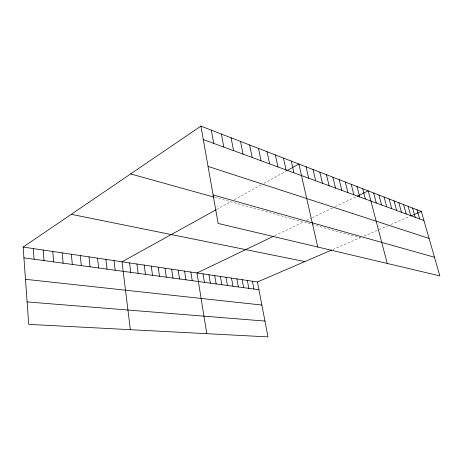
<?xml version="1.0" encoding="UTF-8"?>
<svg xmlns="http://www.w3.org/2000/svg" width="463" height="463" viewBox="0 0 463 463"><rect width="100%" height="100%" fill="white"/><g stroke="black" fill="none" stroke-linecap="round" stroke-linejoin="round"><path stroke-width="0.35" stroke-dasharray="2.31 1.74" d="M216.649 209.479L230.626 201.752M234.272 199.738L261.456 184.714M263.875 183.377L286.07 171.107M274.698 235.731L303.352 221.997M306.512 220.481L310.939 218.362M312.23 217.743L332.718 207.922M335.2 206.735L355.937 196.792M332.839 249.528L361.412 237.23M364.034 236.101L378.375 229.926M378.994 229.66L387.786 225.88M390.969 224.509L409.524 216.522M214.658 197.307L311.576 224.283M312.195 224.457L360.104 237.791"/><path stroke-width="0.69" d="M23.15 247.063L257.451 281.973L268.002 336.89L28.712 324.366L23.15 247.063L200.913 126.11L421.318 211.446L439.85 275.896L218.154 223.467L200.913 126.11M216.047 209.808L121.995 261.792L130.358 329.685M286.666 170.778L298.872 164.035L317.745 247.022M273.488 236.309L197.001 272.967L206.811 333.69M357.152 196.214L368.247 190.895L387.247 263.459M257.451 281.973L331.572 250.072M410.75 215.995L421.318 211.446M27.097 301.911L264.963 321.073M25.471 279.305L261.884 305.042M23.926 257.862L258.944 289.728M71.261 214.328L304.833 261.578M130.641 173.92L213.97 197.116M213.096 194.917L434.491 257.254M208.049 166.402L429.074 238.422M203.298 139.554L423.923 220.498M417.013 209.78L419.623 218.918M412.62 208.078L415.236 217.309M408.123 206.336L410.745 215.66M403.528 204.559L406.155 213.975M398.828 202.736L401.462 212.257M394.025 200.878L396.664 210.497M389.105 198.974L391.75 208.691M384.07 197.024L386.721 206.845M378.919 195.027L381.576 204.959M373.647 192.99L376.303 203.025M362.714 188.754L365.371 199.015M357.042 186.56L359.699 196.937M351.226 184.309L353.888 194.801M345.265 182L347.927 192.614M339.147 179.632L341.81 190.368M332.874 177.202L335.53 188.065M326.432 174.707L329.083 185.704M319.817 172.143L322.468 183.273M313.029 169.516L315.668 180.778M306.043 166.813L308.682 178.214M291.268 161.089L293.878 172.786M283.431 158.057L286.036 169.909M275.369 154.937L277.956 166.946M267.053 151.714L269.628 163.89M258.487 148.397L261.039 160.736M249.644 144.977L252.179 157.489M240.523 141.441L243.029 154.133M231.101 137.795L233.584 150.666M252.445 281.226L253.927 289.045M221.372 134.027L223.826 147.084M247.352 280.468L248.822 288.356M242.161 279.693L243.631 287.65M211.313 130.132L213.732 143.385M236.877 278.905L238.335 286.933M231.5 278.107L232.947 286.203M226.013 277.291L227.455 285.457M220.434 276.457L221.858 284.699M214.739 275.607L216.157 283.923M208.94 274.744L210.347 283.136M203.031 273.864L204.426 282.332M190.854 272.053L192.226 280.682M184.587 271.115L185.941 279.826M178.191 270.166L179.528 278.957M171.669 269.194L172.988 278.072M165.013 268.199L166.31 277.169M158.213 267.186L159.498 276.243M151.274 266.15L152.535 275.3M144.19 265.096L145.428 274.333M136.95 264.02L138.171 273.349M129.553 262.915L130.751 272.342M114.037 260.605L115.183 270.236M105.888 259.39L107.011 269.125M97.554 258.146L98.642 267.99M89.023 256.878L90.082 266.833M80.29 255.576L81.309 265.64M71.343 254.239L72.326 264.425M62.175 252.873L63.124 263.175M52.782 251.478L53.691 261.896M43.152 250.043L44.02 260.588M33.278 248.567L34.1 259.239"/></g></svg>
